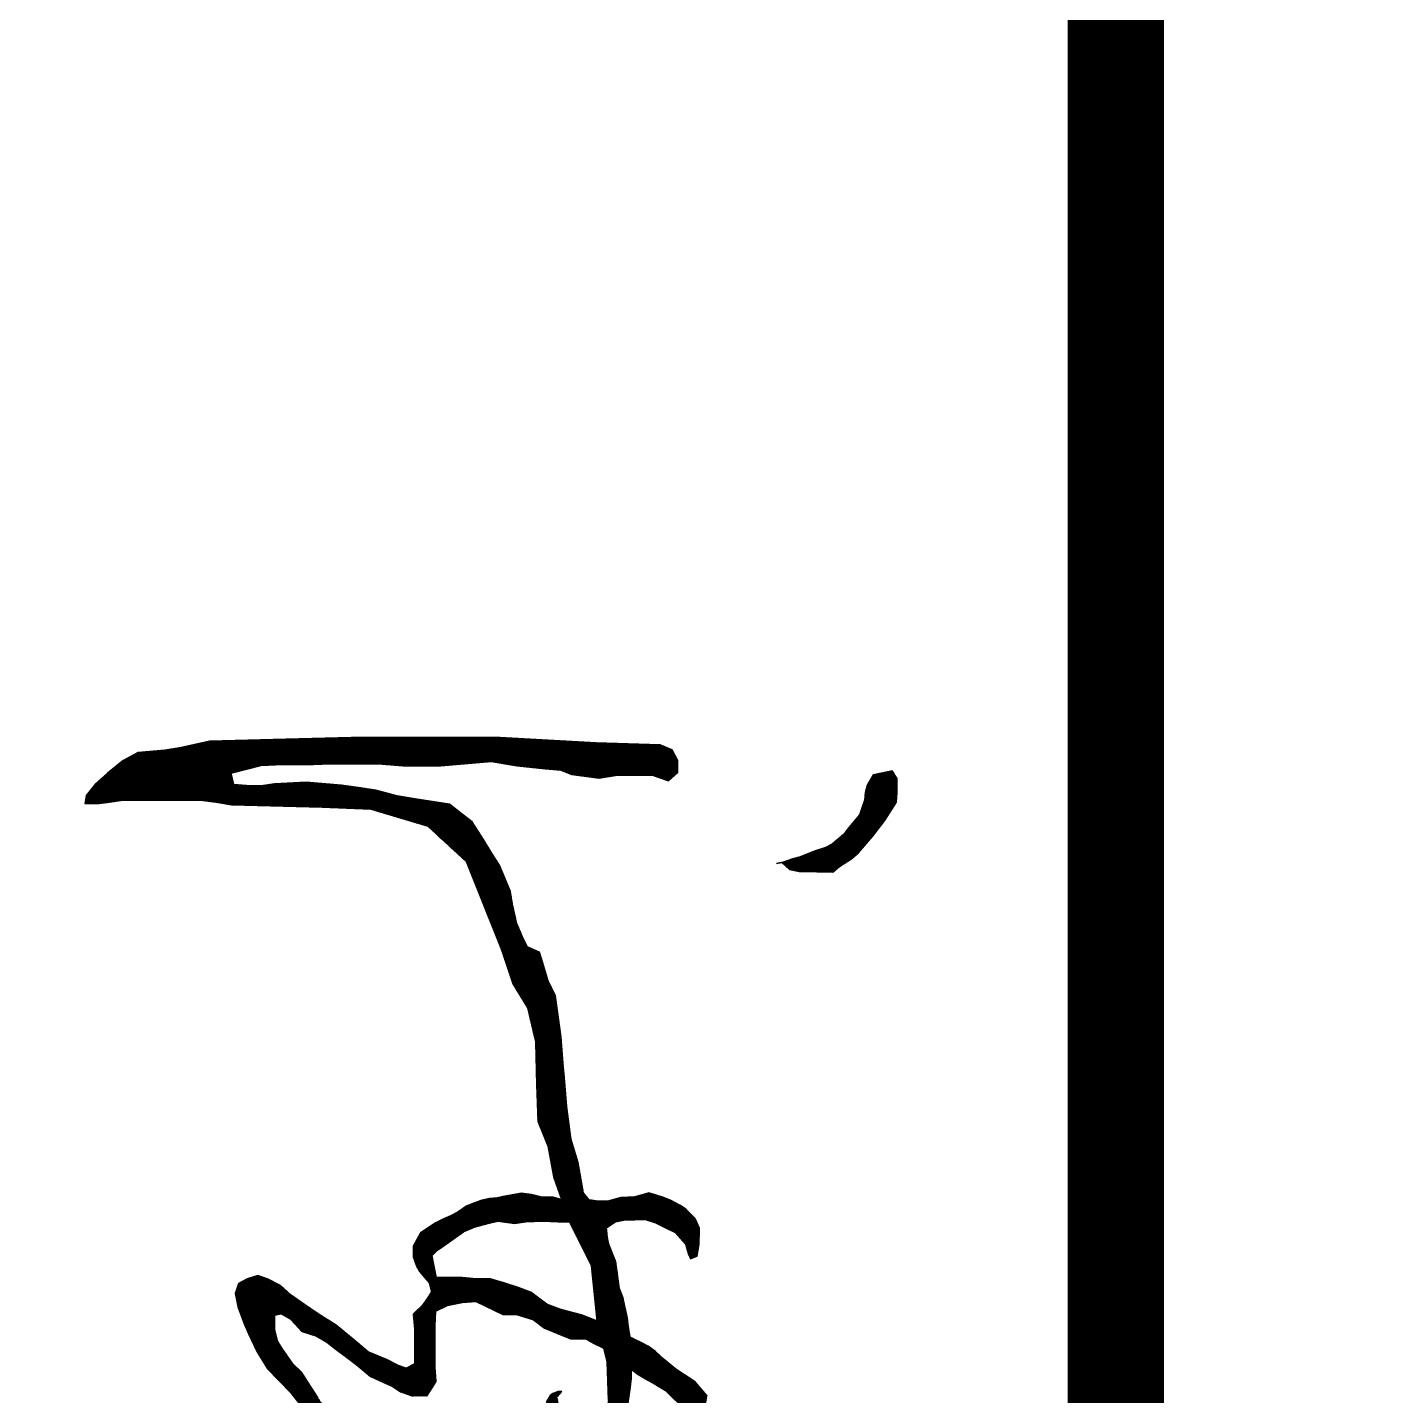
# Model space of a CAD drawing. Extents: x 14207793 to 14719554, y -1675802 to -1228715.
# Drawn here: x 14413670 to 14414681, y -1673651 to -1672639 of the extents above; entities that cross this region are included whole.
import ezdxf

# ---------------------------------------------------------------- set-up
doc = ezdxf.new("R2010")
doc.units = 0
doc.header["$LTSCALE"] = 500
doc.header["$MEASUREMENT"] = 0
doc.layers.get('0').update_dxf_attribs({"linetype": 'CONTINUOUS'})
doc.layers.add('PUB_TITLE', color=4, linetype='CONTINUOUS')
doc.layers.add('粉刷线', color=251, linetype='CONTINUOUS')

# ---------------------------------------------------------------- blocks, each defined once
blk = doc.blocks.new('sdfsdf')
at = {"layer": '粉刷线', "ltscale": 0.5}
h = blk.add_hatch(dxfattribs=at)
h.set_pattern_fill('ANSI31', color=0, style=0)
h.set_pattern_definition([(45, (0, 0), (-1.12253201513, 1.12253201513), [])])
h.paths.add_polyline_path([(4356114.5, 3585061.4), (4356121.5, 3585042.2), (4356127.2, 3585026.7), (4356140.6, 3585007), (4356149.7, 3584989.9), (4356156.7, 3584973.8), (4356165.8, 3584955.7), (4356175.8, 3584941.6), (4356188.9, 3584921.5), (4356219.1, 3584905.4), (4356243.2, 3584905.4), (4356264.4, 3584912.5), (4356276.4, 3584919.5), (4356290.5, 3584931.6), (4356302.4, 3584941.7), (4356322.7, 3584946.7), (4356341.8, 3584933.6), (4356353.8, 3584925.4), (4356367, 3584911.4), (4356373.2, 3584904.9), (4356407.2, 3584908.4), (4356428.4, 3584908.4), (4356451.5, 3584908.4), (4356485.7, 3584908.4), (4356495.8, 3584889.3), (4356489.7, 3584872.2), (4356476.2, 3584845.4), (4356459.1, 3584803.1), (4356430, 3584768.9), (4356397.8, 3584730.7), (4356372.6, 3584689.5), (4356351.5, 3584658.3), (4356330.4, 3584628.1), (4356308.2, 3584603.9), (4356293.1, 3584574.8), (4356285.1, 3584552.6), (4356293.1, 3584528.5), (4356303.2, 3584508.4), (4356326.3, 3584501.3), (4356356.5, 3584507.4), (4356394.8, 3584521.4), (4356417.9, 3584531.5), (4356458.1, 3584550.6), (4356497.4, 3584574.8), (4356550.7, 3584627.1), (4356589.9, 3584657.3), (4356625.1, 3584676.4), (4356678.5, 3584707.6), (4356742.8, 3584739.8), (4356794, 3584765.3), (4356851.5, 3584786), (4356903.3, 3584804.7), (4356928, 3584817.2), (4356943.1, 3584821.2), (4356954.1, 3584833.3), (4356945.1, 3584851.4), (4356929, 3584845.4), (4356904.8, 3584830.3), (4356883.8, 3584817.1), (4356861.6, 3584825.3), (4356825.3, 3584811.2), (4356796.2, 3584799.1), (4356769, 3584789), (4356728.8, 3584777), (4356685.5, 3584762.9), (4356660.4, 3584751.8), (4356632.2, 3584733.7), (4356595.1, 3584709.9), (4356562.6, 3584689), (4356539.2, 3584673.9), (4356505, 3584651.9), (4356486.3, 3584632.1), (4356451.1, 3584608), (4356435, 3584597.9), (4356408.8, 3584590.9), (4356386.7, 3584590.9), (4356375.6, 3584590.9), (4356372.6, 3584605.9), (4356384.7, 3584627.1), (4356395.8, 3584637.1), (4356412.4, 3584652.3), (4356422.9, 3584685.4), (4356437, 3584709.6), (4356453.1, 3584730.7), (4356470.9, 3584754.1), (4356487.3, 3584776), (4356514.5, 3584808.2), (4356527.6, 3584836.3), (4356537.8, 3584858.3), (4356549.7, 3584876.6), (4356559.7, 3584904.7), (4356559.7, 3584935.9), (4356540.6, 3584948), (4356526.1, 3584957.2), (4356493.4, 3584955), (4356462.2, 3584955), (4356434, 3584955), (4356400.8, 3584955), (4356381.7, 3584956.1), (4356366.2, 3584956.9), (4356353.5, 3584983.2), (4356346.5, 3585017.4), (4356344.5, 3585047.6), (4356373.6, 3585109), (4356373.6, 3585139.2), (4356385.7, 3585178.4), (4356404.8, 3585203.5), (4356419.9, 3585239.8), (4356429.2, 3585262.1), (4356430, 3585298.1), (4356440, 3585315.2), (4356450.3, 3585337.4), (4356481.2, 3585345.1), (4356568.7, 3585347.7), (4356643.4, 3585340), (4356664, 3585306.5), (4356640.9, 3585267.9), (4356607.4, 3585242.1), (4356561, 3585231.8), (4356553.1, 3585239), (4356548.9, 3585242.5), (4356548.9, 3585233.6), (4356553.1, 3585222.6), (4356557.5, 3585215.9), (4356571.5, 3585207.6), (4356592.9, 3585205.9), (4356617.9, 3585209.8), (4356633.9, 3585214.7), (4356686.1, 3585238.7), (4356698.1, 3585257.8), (4356708.2, 3585280), (4356720, 3585305.9), (4356715.3, 3585333.3), (4356712.1, 3585351.4), (4356689.1, 3585365.5), (4356675.1, 3585374), (4356650.9, 3585387.6), (4356619.7, 3585388.6), (4356596.5, 3585390.6), (4356575.4, 3585393.6), (4356539.2, 3585398.7), (4356519.1, 3585400.7), (4356499, 3585400.7), (4356510, 3585415.8), (4356523.1, 3585437.9), (4356534.2, 3585458), (4356546.2, 3585478.2), (4356568.4, 3585500.3), (4356588.5, 3585518.4), (4356600.6, 3585535.5), (4356607.6, 3585551.6), (4356594.5, 3585566.7), (4356570.4, 3585570.7), (4356559, 3585572.6), (4356527.1, 3585545.6), (4356511, 3585521.4), (4356497.9, 3585501.3), (4356475.8, 3585475.1), (4356457.7, 3585455), (4356445.6, 3585438.9), (4356437.6, 3585422.8), (4356430.5, 3585408.7), (4356425.1, 3585397.9), (4356396.3, 3585393.6), (4356381.2, 3585391.6), (4356354.1, 3585385.6), (4356336, 3585381.6), (4356314.8, 3585373.5), (4356254.5, 3585365.5), (4356214.2, 3585349.4), (4356199.2, 3585346.4), (4356177, 3585344.3), (4356163.9, 3585364.5), (4356159.9, 3585383.6), (4356158.9, 3585408.7), (4356158, 3585431.8), (4356166, 3585455), (4356177, 3585478.2), (4356188.1, 3585500.3), (4356214.2, 3585523.4), (4356235.4, 3585529.5), (4356247.4, 3585534.5), (4356241.4, 3585549.6), (4356215.2, 3585554.6), (4356178, 3585555.6), (4356155.9, 3585545.6), (4356134.8, 3585524.4), (4356126.7, 3585512.4), (4356114.6, 3585489.2), (4356108.6, 3585474.1), (4356102.6, 3585455), (4356097.9, 3585440.1), (4356103.6, 3585418.8), (4356106.5, 3585408), (4356108.6, 3585376.5), (4356116.7, 3585346.4), (4356116.7, 3585326.2), (4356113.6, 3585305.1), (4356097.5, 3585292), (4356029.1, 3585280), (4355976.8, 3585263.9), (4355901.4, 3585253.8), (4355826.9, 3585247.8), (4355814.7, 3585246.8), (4355743.5, 3585241), (4355683, 3585232.7), (4355649.4, 3585228), (4355616.2, 3585211.5), (4355567.9, 3585197), (4355551.2, 3585192), (4355538.9, 3585164.8), (4355516.4, 3585153.5), (4355485.8, 3585140.6), (4355442.3, 3585131), (4355413.4, 3585126.1), (4355382.8, 3585113.3), (4355353.6, 3585101), (4355328, 3585084.3), (4355295.8, 3585065), (4355255.6, 3585039.2), (4355237.9, 3585016.7), (4355215.1, 3584987.6), (4355210.5, 3584958.7), (4355202.8, 3584909.6), (4355196.4, 3584868.6), (4355183.2, 3584820.3), (4355178.3, 3584786.5), (4355172.1, 3584742.8), (4355165.5, 3584662.6), (4355168.7, 3584590.1), (4355173.5, 3584559.5), (4355173.5, 3584537), (4355170.3, 3584498.4), (4355144.5, 3584491.9), (4355134.9, 3584530.6), (4355127.5, 3584560.1), (4355125.2, 3584609.4), (4355125.2, 3584678.7), (4355123.6, 3584718.9), (4355123.6, 3584773.6), (4355123.6, 3584825.1), (4355128.4, 3584881.5), (4355128.4, 3584920.1), (4355128.4, 3584968.4), (4355123.6, 3585021.5), (4355118.1, 3585082.2), (4355128.4, 3585140.6), (4355134.9, 3585205), (4355138.1, 3585240.4), (4355147.8, 3585264.6), (4355155.8, 3585327.3), (4355149.4, 3585369.2), (4355149.4, 3585411.1), (4355149.4, 3585448.1), (4355162.4, 3585485.2), (4355143.1, 3585506.1), (4355115.7, 3585506.1), (4355091.6, 3585493.2), (4355080.3, 3585465.9), (4355076, 3585320.9), (4355063.7, 3585102.5), (4355063.7, 3584917.1), (4355063.7, 3584764.6), (4355067.8, 3584616.3), (4355070.2, 3584529.8), (4355071.9, 3584443.2), (4355086.6, 3584378.4), (4355092.7, 3584341.2), (4355097.7, 3584279.8), (4355115.8, 3584246.6), (4355145, 3584211.4), (4355169.1, 3584184.2), (4355195.3, 3584163.1), (4355213.4, 3584160.1), (4355213.4, 3584192.3), (4355211.4, 3584210.4), (4355206.4, 3584246.6), (4355206.4, 3584288.9), (4355206.4, 3584342.2), (4355206.4, 3584374.4), (4355206.4, 3584421.7), (4355210.4, 3584456.9), (4355216.4, 3584493.1), (4355221.8, 3584698.7), (4355226.9, 3584809.4), (4355265.5, 3584938.2), (4355345.4, 3585025.8), (4355546.3, 3585105.6), (4355623.5, 3585131.4), (4355677.6, 3585164.8), (4355754.9, 3585182.9), (4355852.8, 3585185.5), (4355935.2, 3585188), (4355991.8, 3585211.2), (4356061.4, 3585224.1), (4356112.9, 3585242.1), (4356107.4, 3585223.3), (4356107.4, 3585198.2), (4356101.4, 3585174), (4356098.4, 3585151.5), (4356106, 3585108.6), (4356109.2, 3585096.2), (4356110.4, 3585078.5)])
h.paths.add_polyline_path([(4355367.9, 3585781.6), (4355368.9, 3585821.9), (4355369.8, 3585857.9), (4355356.8, 3585873.2), (4355339.7, 3585900.3), (4355325.6, 3585916.4), (4355304.5, 3585934.5), (4355287.7, 3585949), (4355252.2, 3585975.8), (4355227, 3585991.9), (4355210.8, 3586002.3), (4355189.8, 3586004), (4355171.7, 3586004), (4355156.6, 3586004), (4355139.5, 3585992.9), (4355145.6, 3585963.7), (4355148.5, 3585949.6), (4355171.7, 3585935.6), (4355188.8, 3585931.5), (4355205.9, 3585929.5), (4355221, 3585924.5), (4355239.1, 3585918.5), (4355254.2, 3585905.4), (4355268.3, 3585894.3), (4355284.4, 3585882.2), (4355305.5, 3585857.1), (4355313.6, 3585841), (4355321.6, 3585815.8), (4355334.7, 3585783.6), (4355339.7, 3585766.5), (4355346.8, 3585745.4), (4355347.4, 3585742.3), (4355363.9, 3585759.5)])
h.paths.add_polyline_path([(4356290.1, 3585017.4), (4356290.1, 3584990.3), (4356290.1, 3584972.2), (4356290.1, 3584958.1), (4356259.9, 3584952), (4356240, 3584948), (4356227.8, 3584960.1), (4356219.7, 3584972.2), (4356210.7, 3584985.2), (4356186.5, 3585019.4), (4356175.4, 3585044.6), (4356167.4, 3585075.8), (4356161.8, 3585097.5), (4356167.4, 3585135.1), (4356163.6, 3585161.2), (4356162.2, 3585199.4), (4356163.9, 3585233.6), (4356164.4, 3585260.1), (4356262.3, 3585309.1), (4356388.5, 3585322), (4356374.6, 3585287), (4356369.6, 3585266.9), (4356361.6, 3585238.8), (4356350.5, 3585208.6), (4356323.3, 3585172.4), (4356312.3, 3585144.2), (4356302.2, 3585112), (4356293.1, 3585080.8), (4356292.1, 3585040.6)], flags=16)
at = {"layer": '粉刷线', "color": 0, "ltscale": 0.5}
blk.add_lwpolyline([(4355139.5, 3585992.9), (4355145.6, 3585963.7), (4355148.5, 3585949.6), (4355148.5, 3585949.6), (4355171.7, 3585935.6), (4355188.8, 3585931.5), (4355205.9, 3585929.5), (4355221, 3585924.5), (4355239.1, 3585918.5), (4355254.2, 3585905.4), (4355268.3, 3585894.3), (4355284.4, 3585882.2), (4355284.4, 3585882.2), (4355305.5, 3585857.1), (4355313.6, 3585841), (4355321.6, 3585815.8), (4355334.7, 3585783.6), (4355339.7, 3585766.5), (4355346.8, 3585745.4), (4355349.8, 3585730.3), (4355347.4, 3585742.3), (4355363.9, 3585759.5), (4355367.9, 3585781.6), (4355368.9, 3585821.9), (4355369.8, 3585857.9), (4355356.8, 3585873.2), (4355339.7, 3585900.3), (4355325.6, 3585916.4), (4355304.5, 3585934.5), (4355287.7, 3585949), (4355252.2, 3585975.8), (4355227, 3585991.9), (4355210.8, 3586002.3), (4355189.8, 3586004), (4355171.7, 3586004), (4355156.6, 3586004), (4355156.6, 3586004), (4355139.5, 3585992.9)], close=True, dxfattribs=at)
for points in [[(4356450.3, 3585337.4), (4356481.2, 3585345.1), (4356568.7, 3585347.7)], [(4356561, 3585231.8), (4356553.1, 3585239), (4356548.9, 3585242.5), (4356548.9, 3585233.6), (4356553.1, 3585222.6), (4356557.5, 3585215.9), (4356571.5, 3585207.6)], [(4356575.4, 3585393.6), (4356539.2, 3585398.7), (4356519.1, 3585400.7), (4356499, 3585400.7), (4356510, 3585415.8), (4356510, 3585415.8), (4356523.1, 3585437.9), (4356534.2, 3585458), (4356546.2, 3585478.2), (4356568.4, 3585500.3)], [(4356559, 3585572.6), (4356527.1, 3585545.6), (4356511, 3585521.4), (4356497.9, 3585501.3), (4356475.8, 3585475.1), (4356457.7, 3585455), (4356445.6, 3585438.9), (4356437.6, 3585422.8), (4356430.5, 3585408.7), (4356425.1, 3585397.9), (4356396.3, 3585393.6), (4356381.2, 3585391.6), (4356354.1, 3585385.6), (4356336, 3585381.6), (4356314.8, 3585373.5), (4356254.5, 3585365.5), (4356214.2, 3585349.4), (4356199.2, 3585346.4), (4356177, 3585344.3), (4356177, 3585344.3), (4356163.9, 3585364.5), (4356159.9, 3585383.6), (4356158.9, 3585408.7), (4356158, 3585431.8), (4356166, 3585455), (4356177, 3585478.2), (4356188.1, 3585500.3), (4356188.1, 3585500.3), (4356214.2, 3585523.4), (4356235.4, 3585529.5), (4356247.4, 3585534.5), (4356241.4, 3585549.6), (4356215.2, 3585554.6), (4356178, 3585555.6), (4356155.9, 3585545.6), (4356134.8, 3585524.4), (4356126.7, 3585512.4), (4356114.6, 3585489.2), (4356108.6, 3585474.1), (4356102.6, 3585455), (4356097.9, 3585440.1), (4356103.6, 3585418.8), (4356106.5, 3585408), (4356108.6, 3585376.5), (4356116.7, 3585346.4), (4356116.7, 3585326.2), (4356113.6, 3585305.1), (4356097.5, 3585292), (4356029.1, 3585280), (4355976.8, 3585263.9), (4355901.4, 3585253.8), (4355826.9, 3585247.8), (4355814.7, 3585246.8), (4355743.5, 3585241), (4355683, 3585232.7), (4355649.4, 3585228), (4355616.2, 3585211.5), (4355567.9, 3585197), (4355551.2, 3585192), (4355538.9, 3585164.8), (4355516.4, 3585153.5), (4355485.8, 3585140.6), (4355442.3, 3585131), (4355413.4, 3585126.1), (4355382.8, 3585113.3), (4355353.6, 3585101), (4355328, 3585084.3), (4355295.8, 3585065), (4355255.6, 3585039.2), (4355237.9, 3585016.7), (4355215.1, 3584987.6), (4355210.5, 3584958.7), (4355202.8, 3584909.6), (4355196.4, 3584868.6), (4355183.2, 3584820.3), (4355178.3, 3584786.5), (4355172.1, 3584742.8), (4355165.5, 3584662.6), (4355168.7, 3584590.1), (4355173.5, 3584559.5), (4355173.5, 3584537), (4355170.3, 3584498.4), (4355170.3, 3584498.4), (4355144.5, 3584491.9), (4355144.5, 3584491.9), (4355134.9, 3584530.6), (4355127.5, 3584560.1), (4355125.2, 3584609.4), (4355125.2, 3584678.7), (4355123.6, 3584718.9), (4355123.6, 3584773.6), (4355123.6, 3584825.1), (4355128.4, 3584881.5), (4355128.4, 3584920.1), (4355128.4, 3584968.4), (4355123.6, 3585021.5), (4355118.1, 3585082.2), (4355128.4, 3585140.6), (4355134.9, 3585205), (4355138.1, 3585240.4), (4355147.8, 3585264.6), (4355155.8, 3585327.3), (4355149.4, 3585369.2), (4355149.4, 3585411.1), (4355149.4, 3585448.1), (4355162.4, 3585485.2), (4355162.4, 3585485.2), (4355143.1, 3585506.1), (4355115.7, 3585506.1), (4355091.6, 3585493.2), (4355080.3, 3585465.9), (4355076, 3585320.9), (4355063.7, 3585102.5), (4355063.7, 3584917.1), (4355063.7, 3584764.6), (4355067.8, 3584616.3), (4355070.2, 3584529.8), (4355071.9, 3584443.2), (4355086.6, 3584378.4), (4355092.7, 3584341.2), (4355097.7, 3584279.8), (4355115.8, 3584246.6), (4355145, 3584211.4), (4355169.1, 3584184.2), (4355195.3, 3584163.1), (4355213.4, 3584160.1), (4355213.4, 3584192.3), (4355211.4, 3584210.4), (4355206.4, 3584246.6), (4355206.4, 3584288.9), (4355206.4, 3584342.2), (4355206.4, 3584374.4), (4355206.4, 3584421.7), (4355210.4, 3584456.9), (4355216.4, 3584493.1), (4355221.8, 3584698.7), (4355226.9, 3584809.4), (4355265.5, 3584938.2), (4355345.4, 3585025.8), (4355546.3, 3585105.6), (4355623.5, 3585131.4), (4355677.6, 3585164.8), (4355754.9, 3585182.9), (4355852.8, 3585185.5), (4355935.2, 3585188), (4355991.8, 3585211.2), (4356061.4, 3585224.1), (4356112.9, 3585242.1)], [(4356112.9, 3585242.1), (4356107.4, 3585223.3), (4356107.4, 3585198.2), (4356101.4, 3585174), (4356098.4, 3585151.5), (4356106, 3585108.6), (4356109.2, 3585096.2), (4356110.4, 3585078.5), (4356114.5, 3585061.4), (4356121.5, 3585042.2), (4356127.2, 3585026.7), (4356140.6, 3585007), (4356149.7, 3584989.9), (4356156.7, 3584973.8), (4356165.8, 3584955.7), (4356175.8, 3584941.6), (4356188.9, 3584921.5), (4356188.9, 3584921.5), (4356219.1, 3584905.4), (4356243.2, 3584905.4), (4356243.2, 3584905.4), (4356264.4, 3584912.5), (4356276.4, 3584919.5), (4356290.5, 3584931.6), (4356302.4, 3584941.7), (4356322.7, 3584946.7), (4356322.7, 3584946.7), (4356341.8, 3584933.6), (4356353.8, 3584925.4), (4356367, 3584911.4), (4356373.2, 3584904.9), (4356407.2, 3584908.4), (4356428.4, 3584908.4), (4356451.5, 3584908.4), (4356485.7, 3584908.4), (4356485.7, 3584908.4), (4356495.8, 3584889.3), (4356489.7, 3584872.2), (4356489.7, 3584872.2), (4356476.2, 3584845.4), (4356459.1, 3584803.1), (4356430, 3584768.9), (4356397.8, 3584730.7), (4356372.6, 3584689.5), (4356351.5, 3584658.3), (4356330.4, 3584628.1), (4356308.2, 3584603.9), (4356293.1, 3584574.8), (4356285.1, 3584552.6), (4356293.1, 3584528.5), (4356303.2, 3584508.4), (4356326.3, 3584501.3), (4356356.5, 3584507.4), (4356394.8, 3584521.4), (4356417.9, 3584531.5), (4356458.1, 3584550.6), (4356497.4, 3584574.8), (4356550.7, 3584627.1), (4356589.9, 3584657.3)], [(4356562.6, 3584689), (4356539.2, 3584673.9), (4356505, 3584651.9), (4356486.3, 3584632.1), (4356486.3, 3584632.1), (4356451.1, 3584608), (4356435, 3584597.9), (4356408.8, 3584590.9), (4356386.7, 3584590.9), (4356375.6, 3584590.9), (4356372.6, 3584605.9), (4356384.7, 3584627.1), (4356395.8, 3584637.1), (4356412.4, 3584652.3), (4356422.9, 3584685.4), (4356437, 3584709.6), (4356453.1, 3584730.7), (4356470.9, 3584754.1), (4356487.3, 3584776), (4356514.5, 3584808.2), (4356527.6, 3584836.3), (4356537.8, 3584858.3), (4356549.7, 3584876.6), (4356559.7, 3584904.7)], [(4356559.7, 3584935.9), (4356540.6, 3584948), (4356526.1, 3584957.2), (4356493.4, 3584955), (4356462.2, 3584955), (4356434, 3584955), (4356400.8, 3584955), (4356381.7, 3584956.1), (4356366.2, 3584956.9), (4356353.5, 3584983.2), (4356346.5, 3585017.4), (4356344.5, 3585047.6), (4356373.6, 3585109), (4356373.6, 3585139.2), (4356385.7, 3585178.4), (4356404.8, 3585203.5), (4356419.9, 3585239.8), (4356429.2, 3585262.1), (4356430, 3585298.1), (4356440, 3585315.2), (4356450.3, 3585337.4)], [(4356388.5, 3585322), (4356374.6, 3585287), (4356369.6, 3585266.9), (4356361.6, 3585238.8), (4356350.5, 3585208.6), (4356323.3, 3585172.4), (4356312.3, 3585144.2), (4356302.2, 3585112), (4356293.1, 3585080.8), (4356292.1, 3585040.6), (4356290.1, 3585017.4), (4356290.1, 3584990.3), (4356290.1, 3584972.2), (4356290.1, 3584958.1), (4356290.1, 3584958.1), (4356259.9, 3584952), (4356240, 3584948), (4356227.8, 3584960.1), (4356219.7, 3584972.2), (4356210.7, 3584985.2), (4356186.5, 3585019.4), (4356175.4, 3585044.6), (4356167.4, 3585075.8), (4356161.8, 3585097.5), (4356167.4, 3585135.1), (4356163.6, 3585161.2), (4356162.2, 3585199.4), (4356163.9, 3585233.6), (4356164.4, 3585260.1)], [(4356164.4, 3585260.1), (4356262.3, 3585309.1), (4356388.5, 3585322)]]:
    blk.add_lwpolyline(points, dxfattribs=at)

msp = doc.modelspace()

# ---------------------------------------------------------------- linework, layer by layer
at = {"color": 4, "const_width": 71.27}
msp.add_lwpolyline([(14414474.2, -1674602.5), (14414474.2, -1668602.5), (14443217.5, -1668602.5), (14443217.5, -1674602.5)], close=True, dxfattribs=at)
at = {"layer": 'PUB_TITLE', "const_width": 71.27}
msp.add_lwpolyline([(14414474.2, -1668602.5), (14414474.2, -1674602.5), (14407347.64, -1674602.5), (14407347.64, -1668602.5)], close=True, dxfattribs=at)

# ---------------------------------------------------------------- block references
at = {"layer": '粉刷线', "color": 0, "ltscale": 0.5, "xscale": 0.325619999319315, "yscale": 0.3256200000178069, "zscale": 0.325620000064373, "rotation": 270}
msp.add_blockref('sdfsdf', (13246637.93, -255068.41, 4731.15), dxfattribs=at)

doc.saveas('drawing.dxf')
